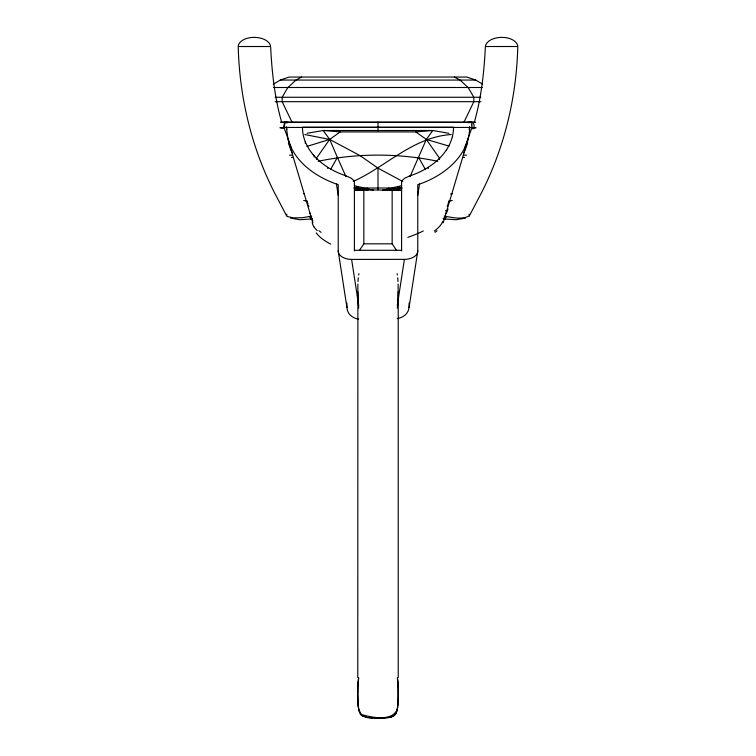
<?xml version="1.0" encoding="UTF-8"?>
<svg xmlns="http://www.w3.org/2000/svg" width="756" height="756" viewBox="0 0 756 756"><rect width="100%" height="100%" fill="white"/><g stroke="black" fill="none" stroke-linecap="round" stroke-linejoin="round"><path stroke-width="1.13" d="M304.753 134.53L329.673 139.425L360.225 155.708L378 168.153L378 189.747M446.598 150.444L446.598 149.65A93.423 58.108 0 0 0 452.513 135.986A97.401 60.593 0 0 0 453.515 127.206L302.485 127.206A94.821 58.977 0 0 0 305.282 141.712L305.282 143.3M312.861 222.907L288.055 139.671L286.307 126.866M286.316 122.765L286.316 122.132L288.102 122.387M357.777 677.688L357.881 284.058M357.777 691.844L357.777 695.066M398.119 284.058L398.119 299.376L397.344 308.061M398.223 695.066L398.223 691.844M357.777 692.779L357.786 690.672M398.214 696.248L398.223 694.131M469.693 126.866C469.646 155.897 443.262 176.46 417.775 184.662L417.775 251.039L409.062 307.55L409.128 302.976M357.786 691.598L357.796 689.481M398.204 697.448L398.214 695.303M357.796 690.408L357.815 688.281M398.185 698.648L398.204 696.493M357.815 689.198L357.843 687.081M398.157 699.858L398.185 697.693M357.843 687.988L357.881 685.89M398.119 701.058L398.157 698.903M357.881 686.798L357.928 684.719M398.072 702.23L398.119 700.094M357.928 685.616L357.994 683.575M398.072 701.266L397.94 704.469M357.994 281.544L358.278 277.764M358.06 682.488L357.994 684.388L358.155 681.317M397.94 704.365L398.006 702.4M289.917 143.98L283.982 127.443L284.388 122.17M397.845 705.641L397.94 703.486M358.155 682.214L358.665 677.641M397.845 704.658L397.335 709.326M448.998 200.869L448.988 200.916A2.372 2.315 6.8 0 1 448.894 201.361L448.705 201.928M358.287 680.995L358.448 679.663M397.552 707.994L397.713 705.868M397.297 305.528L404.375 259.478M417.709 195.53L419.561 184.01M238.216 45.729C241.504 34.474 266.925 34.729 270.563 45.729M358.448 679.757L358.665 678.434M397.552 707.106L397.07 710.517M358.656 275.042L358.93 273.719M485.437 45.729C489.075 34.729 514.496 34.474 517.784 45.729M474.513 121.621C481.402 97.193 484.142 71.801 485.38 46.513L517.775 46.513C516.556 96.929 504.658 146.976 481.865 192.033L469.372 215.866C461.85 219.949 452.315 217.539 444.301 216.084M469.032 129.437L469.693 127.188M397.07 710.423L396.342 712.681M397.07 709.515C392.184 721.734 371.905 717.491 362.02 714.675A6.766 6.747 0 0 1 360.659 713.362L358.93 709.515M443.158 222.85L467.955 139.643M448.884 201.389L452.315 200.416M445.624 210.943L445.804 210.414M447.165 206.435L447.524 205.377M447.892 204.309L448.336 202.986M468.418 122.774L469.684 122.132L469.684 122.765M464.543 148.261L465.838 144.642M466.083 143.98L472.018 127.443L471.876 125.08M463.957 152.806L467.586 143.167M446.796 212.2L448.024 208.987M396.739 711.547L396.021 713.333M410.177 176.318L426.327 139.425L432.801 130.504L448.913 133.292M463.91 122.34L473.842 101.682L473.842 97.269L468.285 87.743L460.017 80.06L454.375 77.055M330.693 169.287L337.384 157.39L329.673 139.425L323.199 130.504L307.087 133.292M395.653 713.938L396.021 713.229M469.372 215.866L469.098 214.288M446.598 149.65L444.585 152.514A93.423 58.108 0 0 1 439.472 158.382L439.472 159.176M359.44 250.406L363.844 243.819L363.844 189.784L401.597 190.389L396.881 190.389M316.339 158.41L329.673 139.425L340.247 131.913L415.753 131.913L432.801 130.504L323.199 130.504L340.247 131.913M395.653 713.834L394.812 714.978M286.902 214.288L286.43 215.451L287.535 216.575L293.545 217.889L302.636 217.69L311.699 216.084M395.256 714.382L394.32 715.431M437.034 230.75L434.993 232.338M393.772 715.837L394.32 715.327M354.186 187.412A55.415 2.23 7.7 0 0 365.838 189.094L367.331 188.027L388.669 188.027A57.144 53.856 21.8 0 0 401.36 185.683M353.232 181.459C386.297 166.509 413.305 136.968 451.247 134.53M393.772 715.734L392.525 716.537M465.507 218.106L456.123 219.741L443.63 218.9M273.285 84.19L280.306 80.06L289.132 77.055L466.868 77.055L475.694 80.06L482.715 84.19M301.625 77.055L295.983 80.06L287.715 87.743L282.158 97.269L282.158 101.682L292.09 122.34M393.177 716.102L391.41 716.962M367.747 190.106L368.493 189.775M428.094 168.163L428.094 167.369A71.725 44.613 0 0 1 409.96 175.846L404.696 178.227L401.984 180.731A7.362 4.583 0 0 0 401.597 182.205L401.597 250.945M391.977 716.65L390.833 717.132M306.908 146.428L329.673 139.425M280.863 127.934L284.587 127.811M450.604 194.122L452.636 193.583M390.247 717.293L390.833 717.028M443.158 218.295L446.267 217.539M387.885 717.718L390.247 717.189M443.696 219.325L445.53 218.919M318.191 161.293C357.323 153.062 398.677 153.062 437.809 161.293M389.652 717.321L386.713 717.86M312.37 218.9L299.877 219.741L290.493 218.106M467.898 122.387L471.574 122.132L284.426 122.132L287.592 122.803M382.555 190.115L390.153 189.094A55.415 2.23 -7.7 0 0 401.814 187.412M386.713 717.756L382.952 718.115M397.647 187.299L399.962 187.138M385.494 717.86L370.506 717.86M363.844 189.784L354.403 190.389L359.119 190.389M388.773 190.134L389.491 190.096A71.725 44.613 0 0 0 401.219 188.102M471.413 127.811L476.1 127.755M445.388 213.315L446.38 213.268M381.667 718.049L374.333 718.049M482.328 87.498L273.672 87.498M280.306 80.06L475.694 80.06M275.146 97.269L480.854 97.269M275.146 101.682L480.854 101.682M280.438 122.113L284.785 122.113M471.215 122.113L475.562 122.113M281.156 122.387L474.844 122.387M283.982 127.443L472.018 127.443M471.848 127.934L475.137 127.934M289.491 155.169L292.44 155.169M463.56 155.169L466.509 155.169M291.41 157.437L292.742 157.437M463.258 157.437L464.59 157.437M363.844 243.819L392.156 243.819L396.56 250.406M354.403 250.293L401.597 250.293M279.9 127.755L284.152 127.934M309.62 213.268L310.612 213.315M373.048 718.115L369.287 717.756M354.63 188.055A72.018 44.802 0 0 0 366.509 190.096L367.227 190.134M356.038 187.138L358.353 187.299M369.287 717.86L367.501 717.529M365.838 189.094L373.436 190.115M368.115 717.718L362.568 715.951M366.868 717.52L362.02 715.592A6.766 6.766 0 0 1 360.659 714.269M310.47 218.919L312.304 219.325M309.733 217.539L311.812 218.04M303.364 193.583L304.385 193.848M303.685 200.416L307.116 201.389L307.352 202.079M415.753 131.913L426.327 139.425L449.092 146.116M288.527 141.211C295.983 163.324 316.953 177.49 338.225 184.662L338.225 251.039L346.938 307.55L346.872 302.976M327.906 168.163L327.906 167.369A72.018 44.802 0 0 0 345.785 175.742L351.19 178.161L353.997 180.712A7.371 4.583 0 0 1 354.403 182.205L354.403 250.945M387.507 189.775L388.253 190.106M378 168.153L402.768 181.459M388.669 188.027L390.153 189.094M321.016 232.338L318.966 230.75M316.528 159.176L316.528 158.382L313.211 154.753M360.291 713.749L360.659 714.373A6.766 6.766 0 0 0 362.02 715.696M426.327 139.425L439.661 158.41M360.291 713.853L359.261 711.547M418.616 157.39L425.307 169.287M286.628 215.866L274.135 192.033C251.342 146.976 239.444 96.929 238.225 46.513L270.62 46.513C271.858 71.801 274.598 97.193 281.487 121.621M337.384 157.39L345.823 176.318M359.658 712.681L358.93 710.423M288.414 143.167L292.043 152.806M290.162 144.642L291.457 148.261M307.654 202.986L308.042 204.12M308.448 205.292L308.807 206.36M471.612 122.17L471.857 124.834M286.307 127.188L286.968 129.437M358.93 710.517L358.155 704.658M397.07 273.719L397.344 275.042M397.335 677.641L397.552 679.757M358.665 709.326L358.287 706.756M358.656 308.061L357.777 291.769M336.439 184.01L338.291 195.53M358.703 305.528L351.625 259.478M397.552 678.869L397.713 680.995M307.002 200.869L307.012 200.916A2.381 2.315 -6.6 0 0 307.116 201.389M397.713 680.107L397.94 683.292L397.713 680.91M358.155 705.537L358.287 706.86M397.722 277.764L398.006 281.544M358.06 703.486L358.155 705.641M397.94 682.488L398.006 684.473M358.06 704.469L357.928 701.266M357.994 702.4L358.06 704.365M398.006 683.575L398.072 685.616M398.072 684.719L398.119 686.798M357.928 702.23L357.843 698.903M398.119 685.89L398.185 689.198M398.119 686.703L398.157 687.988M357.843 699.763L357.881 701.058M357.815 697.693L357.843 699.858M398.185 688.281L398.204 690.408M357.796 696.493L357.815 698.648M398.204 689.481L398.214 691.598M357.786 695.303L357.796 697.448M398.214 690.672L398.223 692.779M357.786 696.248L357.777 692.987M398.223 692.685L398.223 693.923M452.513 135.986L452.513 136.779M439.283 159.318L439.283 158.524A84.833 52.769 0 0 1 429.559 166.405L428.265 167.237L428.265 168.03M409.96 175.846L409.96 176.63M398.223 291.769L398.223 677.688M392.156 189.784L392.156 243.819M378 122.132L378 130.845M345.785 175.742L345.785 176.535M327.735 168.03L327.735 167.237L326.535 166.452A84.833 52.769 0 0 1 316.717 158.524L316.717 159.318M314.175 155.868L314.175 157.05M471.234 122.018A4.479 3.95 -59.2 0 1 472.982 128.993M283.991 128.095A4.479 1.748 -78.1 0 1 285.125 123.351M367.331 188.055A57.144 53.856 -21.8 0 1 354.64 185.683M338.206 251.039A13.41 8.344 0 0 0 351.616 259.393L404.384 259.374A13.41 8.344 0 0 0 417.794 251.039M362.918 190.181A72.018 44.802 0 0 1 354.082 188.49M401.927 188.499A71.725 44.613 0 0 1 393.082 190.181M313.201 154.763A92.544 57.569 0 0 1 305.292 141.712M368.852 188.792A38.547 20.091 0.9 0 1 368.068 188.679M387.828 188.48A38.528 19.93 -1 0 1 387.044 188.594M330.731 244.094A65.592 29.087 2.4 0 1 316.206 232.895M317.255 230.589A65.441 18.248 13.1 0 1 314.146 227.102M314.09 227.027A65.772 17.029 15.9 0 1 312.786 220.544M442.638 221.366A65.725 16.66 -17.4 0 1 434.265 231.109M423.303 230.977A65.592 19.259 -11.6 0 1 407.853 237.356M408.949 307.55A13.863 11.198 -5.9 0 1 397.231 318.616M358.665 319.155A13.863 11.699 0 0 1 347.013 307.55"/></g></svg>
